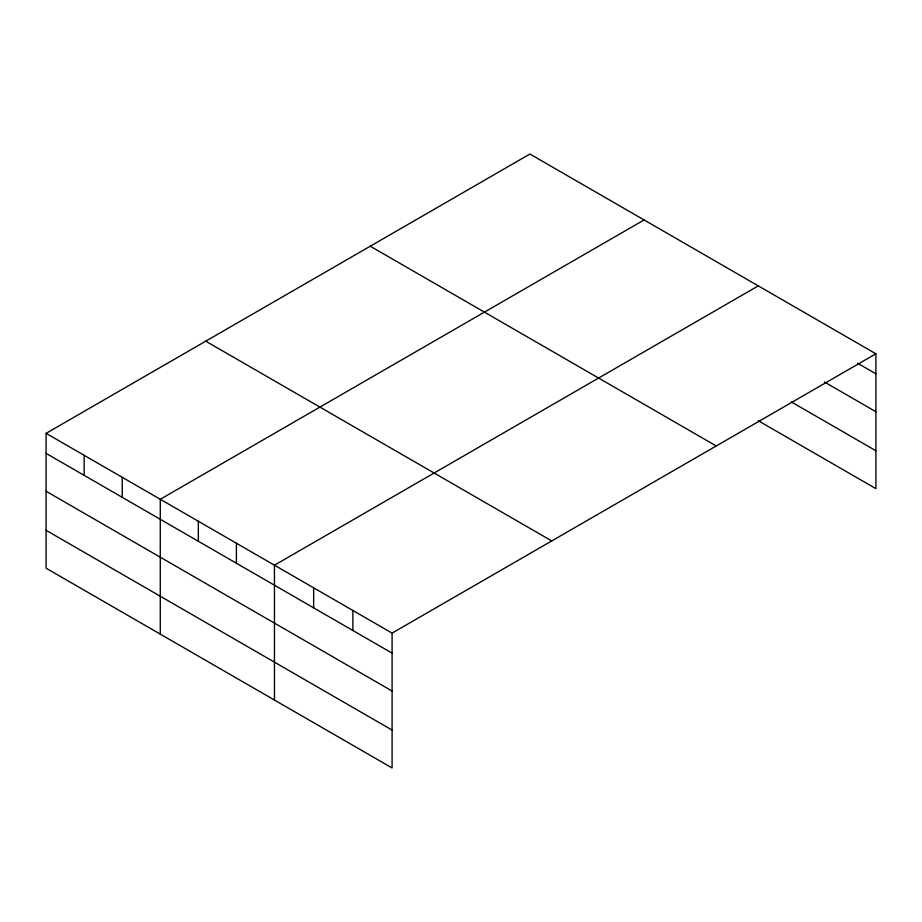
<?xml version="1.0" encoding="UTF-8"?>
<svg xmlns="http://www.w3.org/2000/svg" width="922" height="922" viewBox="0 0 922 922"><rect width="100%" height="100%" fill="white"/><g stroke="black" fill="none" stroke-linecap="round" stroke-linejoin="round"><path stroke-width="1.38" d="M875.9 353.794L529.908 154.032L46.1 433.352L46.1 568.206L392.092 767.968L392.092 633.114L875.9 353.794L875.9 488.648L758.264 420.72M644.086 219.955L160.278 499.275L160.278 634.129M758.264 285.878L274.456 565.198L274.456 700.052M857.518 363.199L875.9 373.813M824.429 381.996L875.9 411.708M791.353 401.934L875.9 450.754M370.252 246.209L716.244 445.971M205.756 341.186L551.748 540.937M46.1 433.352L392.092 633.114M46.1 453.37L392.092 653.133M46.1 491.265L392.092 691.027M46.1 530.311L392.092 730.074M352.884 610.479L352.884 630.498M313.664 587.833L313.664 607.852M236.401 543.219L236.401 563.238M198.334 521.253L198.334 541.272M122.223 477.308L122.223 497.327M84.156 455.33L84.156 475.349"/></g></svg>
